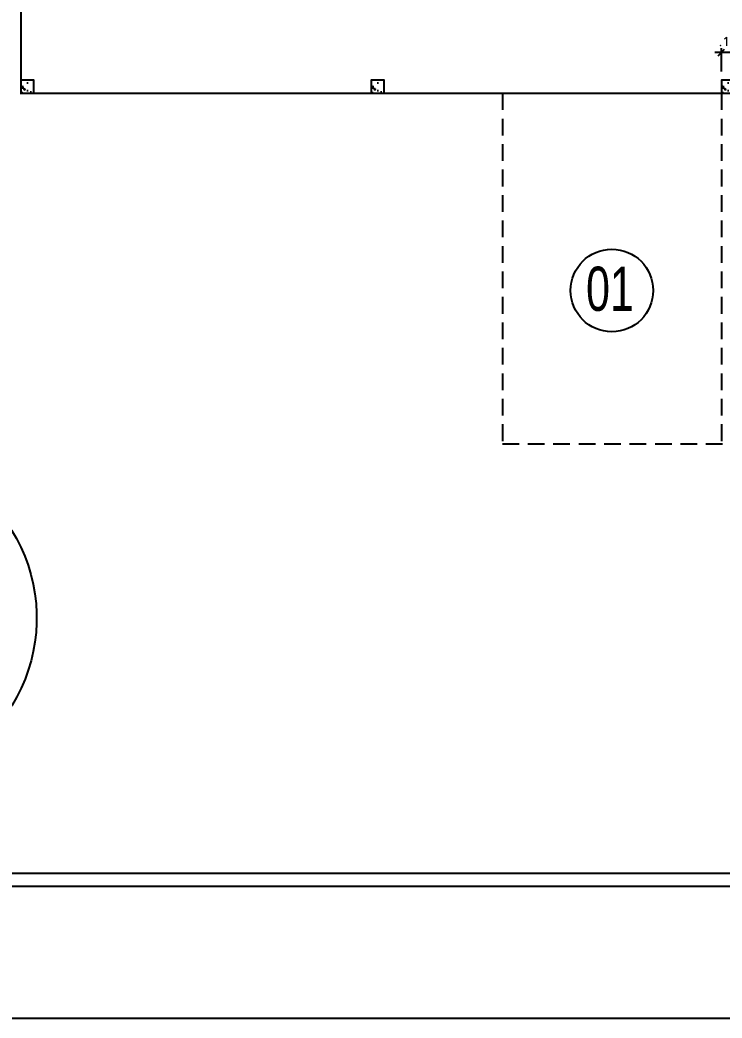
# Model space of a CAD drawing. Header units: millimetres. Extents: x 45003 to 46969, y 6653 to 6979.
# Drawn here: x 45044.36 to 45052.37, y 6703.91 to 6715.3 of the extents above; entities that cross this region are included whole.
import ezdxf

# ---------------------------------------------------------------- set-up
doc = ezdxf.new("R2010")
doc.units = ezdxf.units.MM
doc.linetypes.add('CONTINUO', pattern=[0])
doc.linetypes.add('HIDDEN', pattern=[9.525, 6.35, -3.175])
for name, color, linetype in [('ARQ-ALVENARIA', 4, 'Continuous'), ('ARQ-COTAS', 30, 'Continuous'), ('ARQ-ESTRUTURA', 6, 'Continuous'), ('ARQ-HACHURA', 253, 'Continuous'), ('ARQ-PENA-FINA-CINZA', 8, 'Continuous'), ('ARQ-PISCINA', 3, 'Continuous'), ('ARQ-PROJ-01', 1, 'HIDDEN'), ('meio fio', 2, 'CONTINUO')]:
    doc.layers.add(name, color=color, linetype=linetype)
doc.styles.add('CELIO_COTA', font='technic_.ttf', dxfattribs={"width": 0.85})
doc.styles.add('Romans_Anot', font='romans.shx')
doc.dimstyles.new('Escala 1-50', dxfattribs={"dimscale": 0.5, "dimtxt": 0.2, "dimasz": 0.15, "dimexe": 0.1, "dimexo": 0.2, "dimgap": 0.15, "dimtad": 1, "dimzin": 4, "dimdsep": 46, "dimtxsty": 'Romans_Anot', "dimblk": 'OBLIQUE', "dimcen": 0.25, "dimclrd": 256, "dimclre": 256, "dimclrt": 2, "dimadec": 0, "dimazin": 0, "dimtfac": 1, "dimtix": 1, "dimtmove": 2, "dimatfit": 3, "dimfxl": 0, "dimlwd": -1, "dimlwe": -1, "dimarcsym": 0})

# ---------------------------------------------------------------- blocks, each defined once
blk = doc.blocks.new('_Oblique')
at = {"color": 0, "linetype": 'ByBlock', "lineweight": -2}
blk.add_line((-0.5, -0.5), (0.5, 0.5), dxfattribs=at)
blk = doc.blocks.new('*D207')
at = {"layer": 'ARQ-COTAS', "transparency": 16777216}
for p, q in [((45052.366, 6714.924), (45052.291, 6714.924)), ((45052.366, 6714.709), (45052.366, 6714.974)), ((45052.516, 6714.924), (45052.366, 6714.924)), ((45052.516, 6714.709), (45052.516, 6714.974)), ((45052.516, 6714.924), (45052.591, 6714.924))]:
    blk.add_line(p, q, dxfattribs=at)
at = {"layer": 'Defpoints', "color": 0, "transparency": 16777216}
for p in [(45052.366, 6714.924), (45052.366, 6714.609), (45052.516, 6714.609)]:
    blk.add_point(p, dxfattribs=at)
at = {"layer": 'ARQ-COTAS', "transparency": 16777216, "xscale": 0.075, "yscale": 0.075, "zscale": 0.075}
blk.add_blockref('_Oblique', (45052.366, 6714.924), dxfattribs=at)
at = {"layer": 'ARQ-COTAS', "transparency": 16777216, "xscale": 0.075, "yscale": 0.075, "zscale": 0.075, "rotation": 180}
blk.add_blockref('_Oblique', (45052.516, 6714.924), dxfattribs=at)
at = {"layer": 'ARQ-COTAS', "color": 2, "transparency": 16777216, "insert": (45052.441, 6715.049), "char_height": 0.1, "attachment_point": 5, "style": 'Romans_Anot'}
blk.add_mtext('.15', dxfattribs=at)

msp = doc.modelspace()

# ---------------------------------------------------------------- hatches: boundary and pattern name
at = {"layer": 'ARQ-HACHURA'}
h = msp.add_hatch(dxfattribs=at)
h.set_pattern_fill('AR-CONC', color=256, scale=0.03, double=1)
h.set_pattern_definition([(50, (45044.36648, 6714.45947), (0.21518, -0.01883), [0.0225, -0.2475]), (355, (45044.36648, 6714.45947), (-0.04163, 0.22566), [0.018, -0.198]), (100.45, (45044.38441, 6714.4579), (0.17355, 0.20683), [0.01912, -0.21034]), (46.18, (45044.36648, 6714.51947), (0.32017, -0.04966), [0.03375, -0.37125]), (96.64, (45044.39316, 6714.51533), (0.2804, 0.29224), [0.02868, -0.31551]), (351.18, (45044.36648, 6714.51947), (0.2804, 0.29224), [0.027, -0.297]), (21, (45044.39648, 6714.50447), (0.17907, -0.12079), [0.0225, -0.2475]), (326, (45044.39648, 6714.50447), (0.073, 0.21755), [0.018, -0.198]), (71.45, (45044.4114, 6714.4944), (0.25207, 0.09676), [0.01912, -0.21034]), (37.5, (45044.36648, 6714.45947), (0.003648, 0.099868), [0, -0.1956, 0, -0.201, 0, -0.19875]), (7.5, (45044.36648, 6714.45947), (0.07892, 0.118324), [0, -0.1146, 0, -0.1911, 0, -0.07575]), (327.5, (45044.29958, 6714.45947), (0.160147, -0.006766), [0, -0.075, 0, -0.234, 0, -0.3105]), (317.5, (45044.26958, 6714.45947), (0.174956, 0.03003), [0, -0.0975, 0, -0.1554, 0, -0.2205])])
h.paths.add_polyline_path([(45044.516, 6714.609), (45044.366, 6714.609), (45044.366, 6714.459), (45044.516, 6714.459)])
h = msp.add_hatch(dxfattribs=at)
h.set_pattern_fill('AR-CONC', color=256, scale=0.03, double=1)
h.set_pattern_definition([(50, (45048.36648, 6714.45947), (0.21518, -0.01883), [0.0225, -0.2475]), (355, (45048.36648, 6714.45947), (-0.04163, 0.22566), [0.018, -0.198]), (100.45, (45048.38441, 6714.4579), (0.17355, 0.20683), [0.01912, -0.21034]), (46.18, (45048.36648, 6714.51947), (0.32017, -0.04966), [0.03375, -0.37125]), (96.64, (45048.39316, 6714.51533), (0.2804, 0.29224), [0.02868, -0.31551]), (351.18, (45048.36648, 6714.51947), (0.2804, 0.29224), [0.027, -0.297]), (21, (45048.39648, 6714.50447), (0.17907, -0.12079), [0.0225, -0.2475]), (326, (45048.39648, 6714.50447), (0.073, 0.21755), [0.018, -0.198]), (71.45, (45048.4114, 6714.4944), (0.25207, 0.09676), [0.01912, -0.21034]), (37.5, (45048.36648, 6714.45947), (0.003648, 0.099868), [0, -0.1956, 0, -0.201, 0, -0.19875]), (7.5, (45048.36648, 6714.45947), (0.07892, 0.118324), [0, -0.1146, 0, -0.1911, 0, -0.07575]), (327.5, (45048.29958, 6714.45947), (0.160147, -0.006766), [0, -0.075, 0, -0.234, 0, -0.3105]), (317.5, (45048.26958, 6714.45947), (0.174956, 0.03003), [0, -0.0975, 0, -0.1554, 0, -0.2205])])
h.paths.add_polyline_path([(45048.516, 6714.609), (45048.366, 6714.609), (45048.366, 6714.459), (45048.516, 6714.459)])
h = msp.add_hatch(dxfattribs=at)
h.set_pattern_fill('AR-CONC', color=256, scale=0.03, double=1)
h.set_pattern_definition([(50, (45052.36648, 6714.45947), (0.21518, -0.01883), [0.0225, -0.2475]), (355, (45052.36648, 6714.45947), (-0.04163, 0.22566), [0.018, -0.198]), (100.45, (45052.38441, 6714.4579), (0.17355, 0.20683), [0.01912, -0.21034]), (46.18, (45052.36648, 6714.51947), (0.32017, -0.04966), [0.03375, -0.37125]), (96.64, (45052.39316, 6714.51533), (0.2804, 0.29224), [0.02868, -0.31551]), (351.18, (45052.36648, 6714.51947), (0.2804, 0.29224), [0.027, -0.297]), (21, (45052.39648, 6714.50447), (0.17907, -0.12079), [0.0225, -0.2475]), (326, (45052.39648, 6714.50447), (0.073, 0.21755), [0.018, -0.198]), (71.45, (45052.4114, 6714.4944), (0.25207, 0.09676), [0.01912, -0.21034]), (37.5, (45052.36648, 6714.45947), (0.003648, 0.099868), [0, -0.1956, 0, -0.201, 0, -0.19875]), (7.5, (45052.36648, 6714.45947), (0.07892, 0.118324), [0, -0.1146, 0, -0.1911, 0, -0.07575]), (327.5, (45052.29958, 6714.45947), (0.160147, -0.006766), [0, -0.075, 0, -0.234, 0, -0.3105]), (317.5, (45052.26958, 6714.45947), (0.174956, 0.03003), [0, -0.0975, 0, -0.1554, 0, -0.2205])])
h.paths.add_polyline_path([(45052.516, 6714.609), (45052.366, 6714.609), (45052.366, 6714.459), (45052.516, 6714.459)])

# ---------------------------------------------------------------- linework, layer by layer
at = {"layer": 'ARQ-ALVENARIA'}
for p, q in [((45089.366, 6705.559), (45027.016, 6705.559)), ((45089.516, 6705.409), (45026.866, 6705.409))]:
    msp.add_line(p, q, dxfattribs=at)
at = {"layer": 'ARQ-ESTRUTURA'}
for points in [[(45044.366, 6714.459), (45044.516, 6714.459), (45044.516, 6714.609), (45044.366, 6714.609)], [(45048.366, 6714.459), (45048.516, 6714.459), (45048.516, 6714.609), (45048.366, 6714.609)], [(45052.366, 6714.459), (45052.516, 6714.459), (45052.516, 6714.609), (45052.366, 6714.609)]]:
    msp.add_lwpolyline(points, close=True, dxfattribs=at)
at = {"layer": 'ARQ-PENA-FINA-CINZA'}
for p, q in [((45044.366, 6715.959), (45044.366, 6714.459)), ((45044.366, 6714.459), (45088.366, 6714.459)), ((45026.866, 6703.909), (45091.016, 6703.909))]:
    msp.add_line(p, q, dxfattribs=at)
at = {"layer": 'ARQ-PISCINA'}
msp.add_lwpolyline([(45036.045, 6709.812, -1.295515), (45036.262, 6712.269, -0.061041), (45036.143, 6713.129, -0.606375), (45039.088, 6714.51, 0.216048), (45040.685, 6714.196, -0.112834), (45041.703, 6714.272, -0.378043), (45043.455, 6712.039, -0.135424), (45042.944, 6710.851, 0.190197), (45042.956, 6710.586, 0.182944), (45043.343, 6710.237, -0.504391), (45044.139, 6707.296, -0.18271), (45042.374, 6706.194, -0.077652), (45037.453, 6705.824, -0.223113), (45035.152, 6706.988, -0.434742), (45035.744, 6709.46, 0.146746)], format="xyb", close=True, dxfattribs=at)
at = {"layer": 'ARQ-PROJ-01', "ltscale": 0.03}
for p, q in [((45049.866, 6714.459), (45049.866, 6710.459)), ((45052.366, 6714.459), (45052.366, 6710.459)), ((45049.866, 6710.459), (45079.866, 6710.459))]:
    msp.add_line(p, q, dxfattribs=at)
at = {"layer": 'meio fio', "linetype": 'Continuous'}
msp.add_circle((45051.116, 6712.209), 0.471, dxfattribs=at)

# ---------------------------------------------------------------- texts
at = {"layer": 'meio fio', "linetype": 'Continuous', "insert": (45051.094, 6712.225), "char_height": 0.504, "attachment_point": 5, "style": 'CELIO_COTA'}
msp.add_mtext('\\A1;01', dxfattribs=at)

# ---------------------------------------------------------------- dimensions: what is measured, and where the dimension line sits
at = {"layer": 'ARQ-COTAS'}
dim = msp.add_aligned_dim(p1=(45052.516, 6714.609), p2=(45052.366, 6714.609), distance=-0.315, dimstyle='Escala 1-50', dxfattribs=at)
dim.commit()
dim.dimension.update_dxf_attribs({"geometry": '*D207', "text_midpoint": (45052.441, 6715.049)})

doc.saveas('drawing.dxf')
